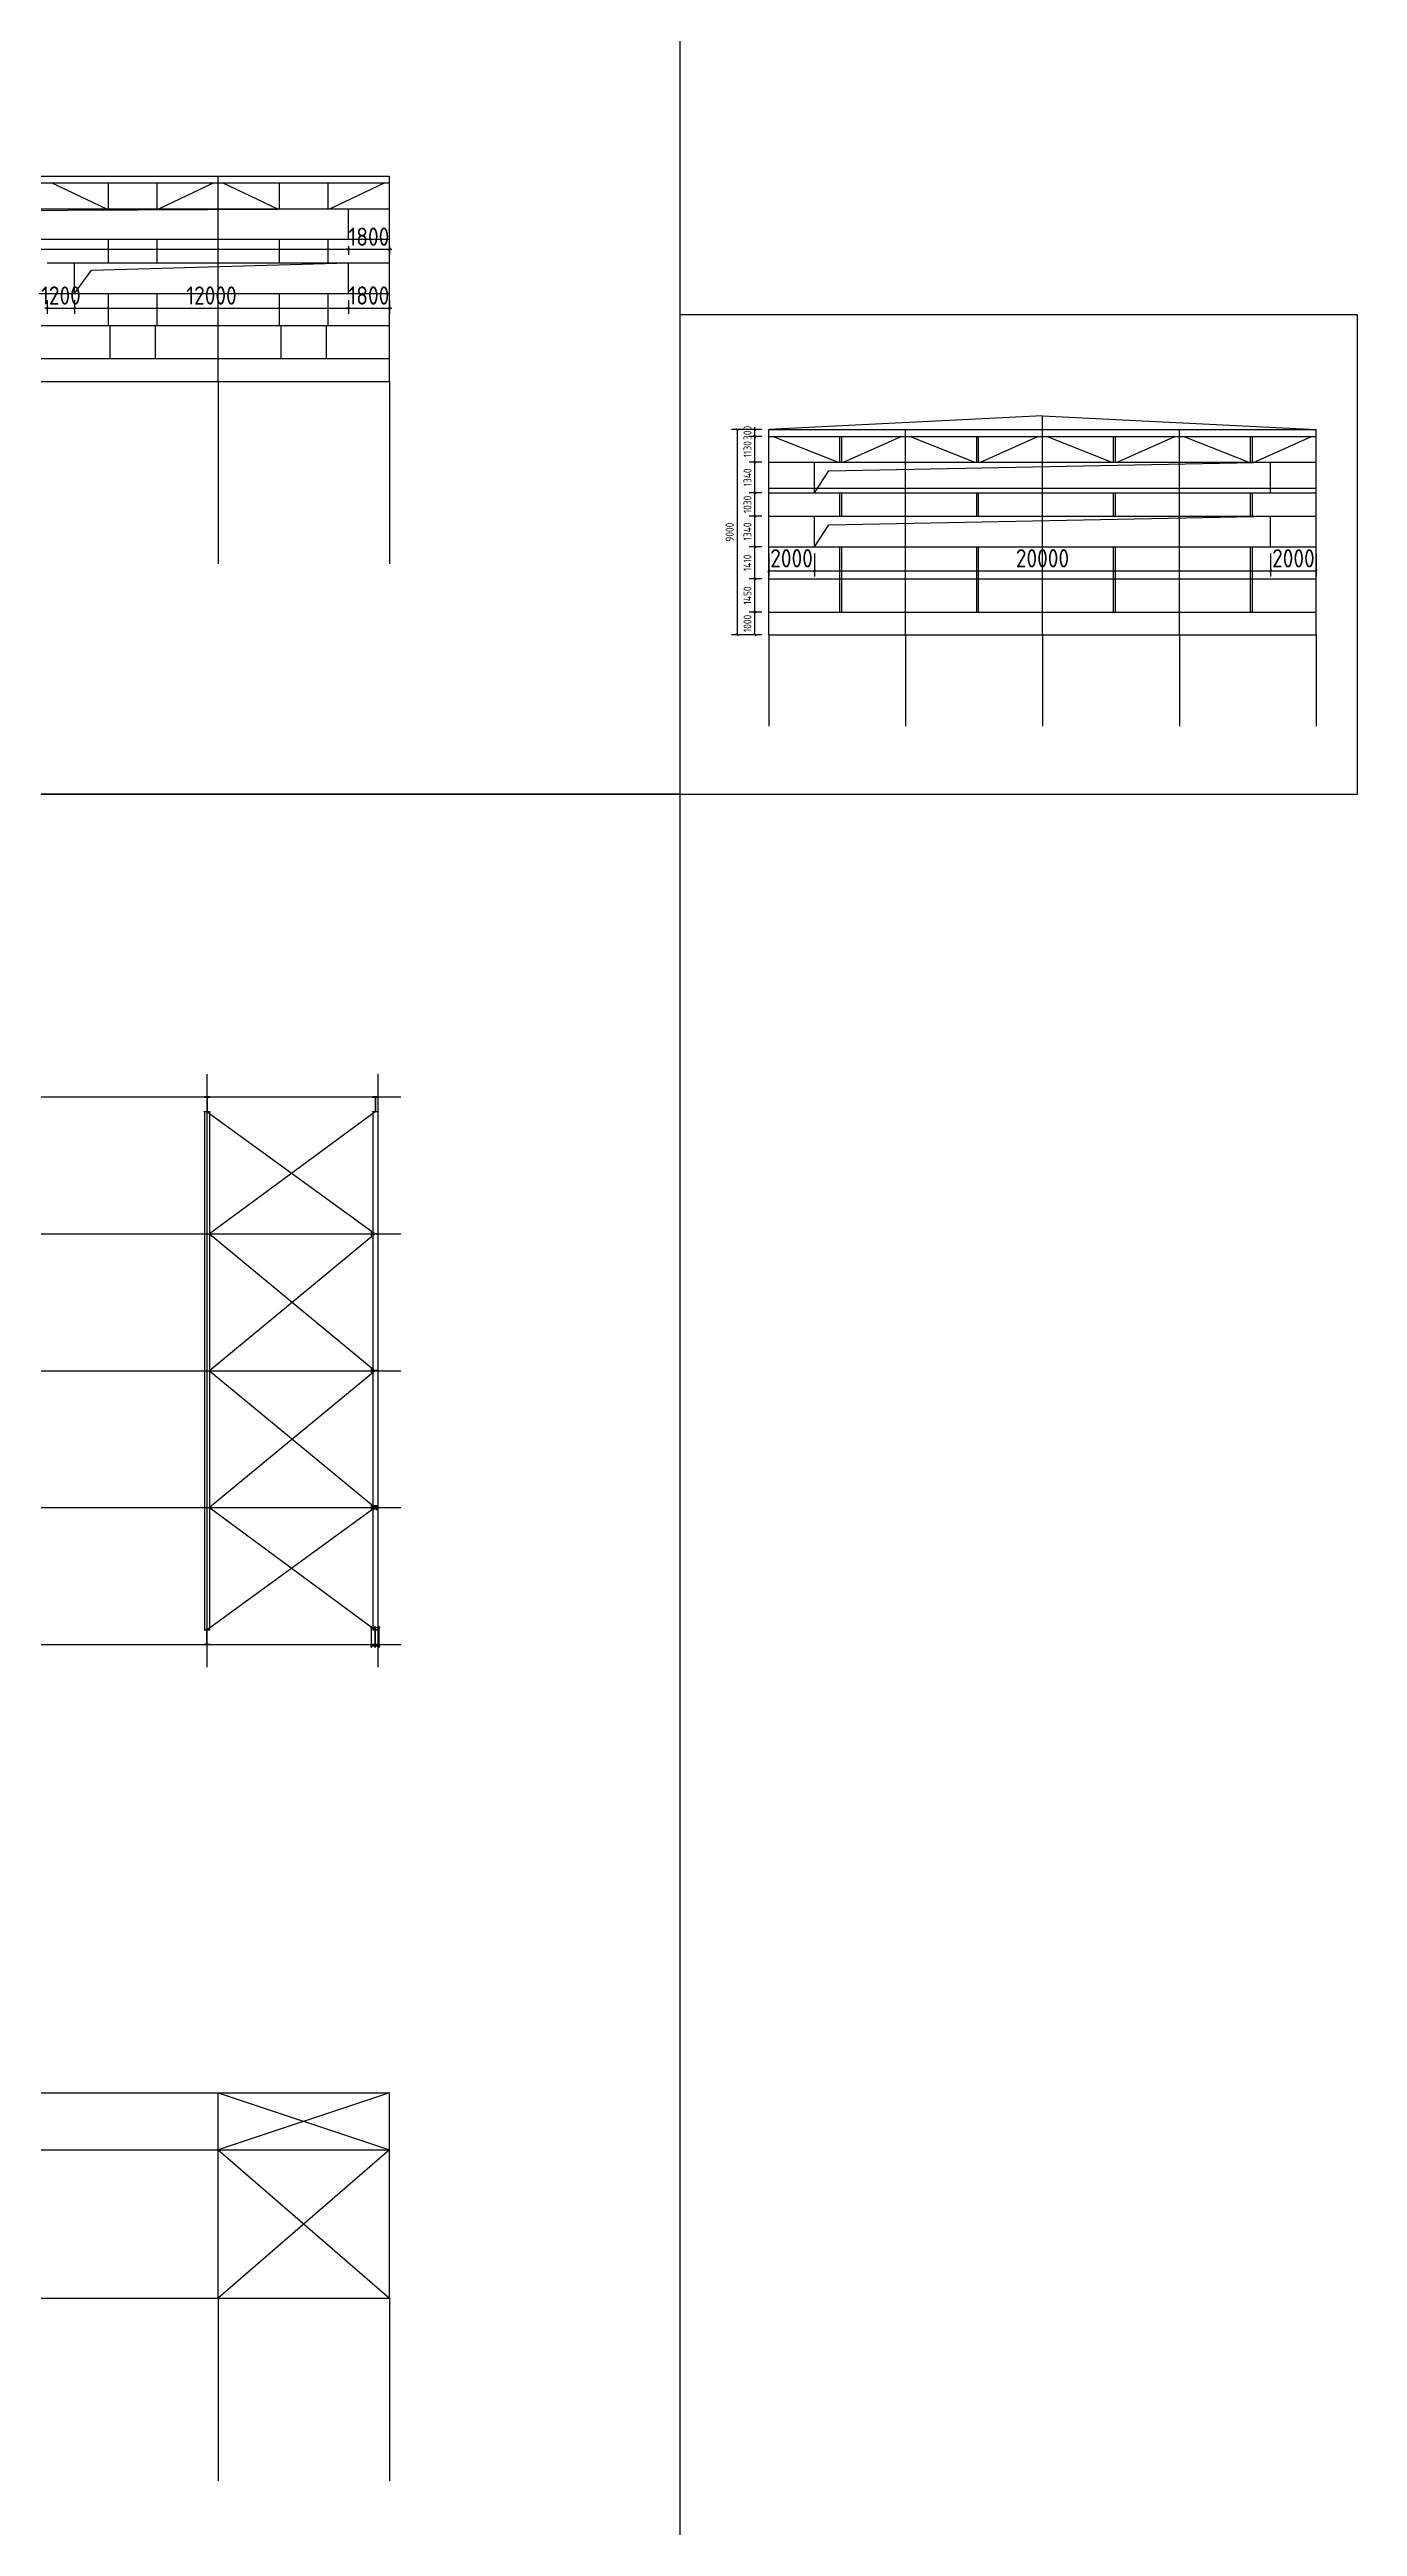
# Model space of a CAD drawing. Extents: x 411778 to 673094, y -11605 to 324395.
# Drawn here: x 615756 to 673094, y 80470 to 189023 of the extents above; entities that cross this region are included whole.
import ezdxf

# ---------------------------------------------------------------- set-up
doc = ezdxf.new("R2010")
doc.units = 0
doc.header["$LTSCALE"] = 1000
doc.header["$MEASUREMENT"] = 0
doc.layers.add('AXIS', color=3, linetype='Continuous')
doc.layers.add('DOTE', color=1, linetype='Continuous')
doc.styles.get("Standard").update_dxf_attribs({"font": 'gbenor.shx', "bigfont": 'gbcbig.shx'})
doc.dimstyles.get("Standard").update_dxf_attribs({"dimscale": 100, "dimtxt": 3.5, "dimasz": 1, "dimexe": 2.5, "dimexo": 3, "dimgap": 1.5, "dimtad": 1, "dimdec": 0, "dimzin": 0, "dimdsep": 46, "dimtxsty": 'Standard', "dimblk": 'ARCHTICK', "dimcen": 0.09, "dimadec": 0, "dimazin": 0, "dimtfac": 1, "dimtdec": 0, "dimtix": 1, "dimtmove": 2, "dimatfit": 3, "dimfxl": 1, "dimtolj": 1, "dimtzin": 0, "dimarcsym": 0})

# ---------------------------------------------------------------- blocks, each defined once
blk = doc.blocks.new('_ArchTick')
at = {"color": 0, "linetype": 'ByBlock', "const_width": 0.4}
blk.add_lwpolyline([(-0.5, -0.5), (0.5, 0.5)], dxfattribs=at)
blk = doc.blocks.new('*D161')
at = {"color": 3, "lineweight": -2}
for p, q in [((646984.5, 164371), (646428.5, 164371)), ((646678.5, 163371), (646678.5, 164371)), ((646984.5, 163371), (646428.5, 163371))]:
    blk.add_line(p, q, dxfattribs=at)
at = {"layer": 'Defpoints', "color": 0}
for p in [(646678.5, 164371), (647284.5, 164371), (647284.5, 163371)]:
    blk.add_point(p, dxfattribs=at)
at = {"color": 3, "lineweight": -2, "xscale": 100, "yscale": 100, "zscale": 100}
for p, rotation in [((646678.5, 164371), 90), ((646678.5, 163371), 270)]:
    blk.add_blockref('_ArchTick', p, dxfattribs=dict(at, rotation=rotation))
at = {"color": 0, "insert": (646353.5, 163871), "char_height": 350, "attachment_point": 5, "rotation": 90}
blk.add_mtext('\\A1;1000', dxfattribs=at)
blk = doc.blocks.new('*D162')
at = {"color": 3, "lineweight": -2}
for p, q in [((646984.5, 165821), (646428.5, 165821)), ((646678.5, 164371), (646678.5, 165821)), ((646984.5, 164371), (646428.5, 164371))]:
    blk.add_line(p, q, dxfattribs=at)
at = {"layer": 'Defpoints', "color": 0}
for p in [(646678.5, 165821), (647284.5, 165821), (647284.5, 164371)]:
    blk.add_point(p, dxfattribs=at)
at = {"color": 3, "lineweight": -2, "xscale": 100, "yscale": 100, "zscale": 100}
for p, rotation in [((646678.5, 165821), 90), ((646678.5, 164371), 270)]:
    blk.add_blockref('_ArchTick', p, dxfattribs=dict(at, rotation=rotation))
at = {"color": 0, "insert": (646353.5, 165096), "char_height": 350, "attachment_point": 5, "rotation": 90}
blk.add_mtext('\\A1;1450', dxfattribs=at)
blk = doc.blocks.new('*D163')
at = {"color": 3, "lineweight": -2}
for p, q in [((646984.5, 167231), (646428.5, 167231)), ((646678.5, 165821), (646678.5, 167231)), ((646984.5, 165821), (646428.5, 165821))]:
    blk.add_line(p, q, dxfattribs=at)
at = {"layer": 'Defpoints', "color": 0}
for p in [(646678.5, 167231), (647284.5, 167231), (647284.5, 165821)]:
    blk.add_point(p, dxfattribs=at)
at = {"color": 3, "lineweight": -2, "xscale": 100, "yscale": 100, "zscale": 100}
for p, rotation in [((646678.5, 167231), 90), ((646678.5, 165821), 270)]:
    blk.add_blockref('_ArchTick', p, dxfattribs=dict(at, rotation=rotation))
at = {"color": 0, "insert": (646353.5, 166526), "char_height": 350, "attachment_point": 5, "rotation": 90}
blk.add_mtext('\\A1;1410', dxfattribs=at)
blk = doc.blocks.new('*D164')
at = {"color": 3, "lineweight": -2}
for p, q in [((646984.5, 168571), (646428.5, 168571)), ((646678.5, 167231), (646678.5, 168571)), ((646984.5, 167231), (646428.5, 167231))]:
    blk.add_line(p, q, dxfattribs=at)
at = {"layer": 'Defpoints', "color": 0}
for p in [(646678.5, 168571), (647284.5, 168571), (647284.5, 167231)]:
    blk.add_point(p, dxfattribs=at)
at = {"color": 3, "lineweight": -2, "xscale": 100, "yscale": 100, "zscale": 100}
for p, rotation in [((646678.5, 168571), 90), ((646678.5, 167231), 270)]:
    blk.add_blockref('_ArchTick', p, dxfattribs=dict(at, rotation=rotation))
at = {"color": 0, "insert": (646353.5, 167901), "char_height": 350, "attachment_point": 5, "rotation": 90}
blk.add_mtext('\\A1;1340', dxfattribs=at)
blk = doc.blocks.new('*D165')
at = {"color": 3, "lineweight": -2}
for p, q in [((646984.5, 169601), (646428.5, 169601)), ((646678.5, 168571), (646678.5, 169601)), ((646984.5, 168571), (646428.5, 168571))]:
    blk.add_line(p, q, dxfattribs=at)
at = {"layer": 'Defpoints', "color": 0}
for p in [(646678.5, 169601), (647284.5, 169601), (647284.5, 168571)]:
    blk.add_point(p, dxfattribs=at)
at = {"color": 3, "lineweight": -2, "xscale": 100, "yscale": 100, "zscale": 100}
for p, rotation in [((646678.5, 169601), 90), ((646678.5, 168571), 270)]:
    blk.add_blockref('_ArchTick', p, dxfattribs=dict(at, rotation=rotation))
at = {"color": 0, "insert": (646353.5, 169086), "char_height": 350, "attachment_point": 5, "rotation": 90}
blk.add_mtext('\\A1;1030', dxfattribs=at)
blk = doc.blocks.new('*D166')
at = {"color": 3, "lineweight": -2}
for p, q in [((646984.5, 170941), (646428.5, 170941)), ((646678.5, 169601), (646678.5, 170941)), ((646984.5, 169601), (646428.5, 169601))]:
    blk.add_line(p, q, dxfattribs=at)
at = {"layer": 'Defpoints', "color": 0}
for p in [(646678.5, 170941), (647284.5, 170941), (647284.5, 169601)]:
    blk.add_point(p, dxfattribs=at)
at = {"color": 3, "lineweight": -2, "xscale": 100, "yscale": 100, "zscale": 100}
for p, rotation in [((646678.5, 170941), 90), ((646678.5, 169601), 270)]:
    blk.add_blockref('_ArchTick', p, dxfattribs=dict(at, rotation=rotation))
at = {"color": 0, "insert": (646353.5, 170271), "char_height": 350, "attachment_point": 5, "rotation": 90}
blk.add_mtext('\\A1;1340', dxfattribs=at)
blk = doc.blocks.new('*D167')
at = {"color": 3, "lineweight": -2}
for p, q in [((646984.5, 172071), (646428.5, 172071)), ((646678.5, 170941), (646678.5, 172071)), ((646984.5, 170941), (646428.5, 170941))]:
    blk.add_line(p, q, dxfattribs=at)
at = {"layer": 'Defpoints', "color": 0}
for p in [(646678.5, 172071), (647284.5, 172071), (647284.5, 170941)]:
    blk.add_point(p, dxfattribs=at)
at = {"color": 3, "lineweight": -2, "xscale": 100, "yscale": 100, "zscale": 100}
for p, rotation in [((646678.5, 172071), 90), ((646678.5, 170941), 270)]:
    blk.add_blockref('_ArchTick', p, dxfattribs=dict(at, rotation=rotation))
at = {"color": 0, "insert": (646353.5, 171506), "char_height": 350, "attachment_point": 5, "rotation": 90}
blk.add_mtext('\\A1;1130', dxfattribs=at)
blk = doc.blocks.new('*D168')
at = {"color": 3, "lineweight": -2}
for p, q in [((646984.5, 172371), (646428.5, 172371)), ((646984.5, 172071), (646428.5, 172071)), ((646678.5, 172371), (646678.5, 172471)), ((646678.5, 172071), (646678.5, 172371)), ((646678.5, 172071), (646678.5, 171971))]:
    blk.add_line(p, q, dxfattribs=at)
at = {"layer": 'Defpoints', "color": 0}
for p in [(646678.5, 172371), (647284.5, 172371), (647284.5, 172071)]:
    blk.add_point(p, dxfattribs=at)
at = {"color": 3, "lineweight": -2, "xscale": 100, "yscale": 100, "zscale": 100}
for p, rotation in [((646678.5, 172371), 270), ((646678.5, 172071), 90)]:
    blk.add_blockref('_ArchTick', p, dxfattribs=dict(at, rotation=rotation))
at = {"color": 0, "insert": (646353.5, 172221), "char_height": 350, "attachment_point": 5, "rotation": 90}
blk.add_mtext('\\A1;300', dxfattribs=at)
blk = doc.blocks.new('*D169')
at = {"color": 3, "lineweight": -2}
for p, q in [((646984.5, 172371), (645647.5, 172371)), ((645897.5, 172371), (645897.5, 163371)), ((646984.5, 163371), (645647.5, 163371))]:
    blk.add_line(p, q, dxfattribs=at)
at = {"layer": 'Defpoints', "color": 0}
for p in [(647284.5, 172371), (645897.5, 163371), (647284.5, 163371)]:
    blk.add_point(p, dxfattribs=at)
at = {"color": 3, "lineweight": -2, "xscale": 100, "yscale": 100, "zscale": 100}
for p, rotation in [((645897.5, 172371), 90), ((645897.5, 163371), 270)]:
    blk.add_blockref('_ArchTick', p, dxfattribs=dict(at, rotation=rotation))
at = {"color": 0, "insert": (645572.5, 167871), "char_height": 350, "attachment_point": 5, "rotation": 90}
blk.add_mtext('\\A1;9000', dxfattribs=at)
blk = doc.blocks.new('*D171')
at = {"color": 3, "lineweight": -2}
for p, q in [((542456.5, 180406.5), (542456.5, 180021.5)), ((542456.5, 180271.5), (628856.5, 180271.5)), ((628856.5, 180406.5), (628856.5, 180021.5))]:
    blk.add_line(p, q, dxfattribs=at)
at = {"layer": 'Defpoints', "color": 0}
for p in [(542456.5, 180706.5), (628856.5, 180706.5), (628856.5, 180271.5)]:
    blk.add_point(p, dxfattribs=at)
at = {"color": 3, "lineweight": -2, "xscale": 100, "yscale": 100, "zscale": 100, "rotation": 180}
blk.add_blockref('_ArchTick', (542456.5, 180271.5), dxfattribs=at)
at = {"color": 3, "lineweight": -2, "xscale": 100, "yscale": 100, "zscale": 100}
blk.add_blockref('_ArchTick', (628856.5, 180271.5), dxfattribs=at)
at = {"color": 0, "insert": (585656.5, 180821.5), "char_height": 800, "attachment_point": 5}
blk.add_mtext('\\A1;86400', dxfattribs=at)
blk = doc.blocks.new('*D173')
at = {"color": 3, "lineweight": -2}
for p, q in [((616856.5, 178036.5), (616856.5, 177443.5)), ((628856.5, 178036.5), (628856.5, 177443.5)), ((616856.5, 177693.5), (628856.5, 177693.5))]:
    blk.add_line(p, q, dxfattribs=at)
at = {"layer": 'Defpoints', "color": 0}
for p in [(616856.5, 178336.5), (628856.5, 178336.5), (628856.5, 177693.5)]:
    blk.add_point(p, dxfattribs=at)
at = {"color": 3, "lineweight": -2, "xscale": 100, "yscale": 100, "zscale": 100, "rotation": 180}
blk.add_blockref('_ArchTick', (616856.5, 177693.5), dxfattribs=at)
at = {"color": 3, "lineweight": -2, "xscale": 100, "yscale": 100, "zscale": 100}
blk.add_blockref('_ArchTick', (628856.5, 177693.5), dxfattribs=at)
at = {"color": 0, "insert": (622856.5, 178243.5), "char_height": 800, "attachment_point": 5}
blk.add_mtext('\\A1;12000', dxfattribs=at)
blk = doc.blocks.new('*D2204')
at = {"color": 3, "lineweight": -2}
for p, q in [((649284.5, 166931), (649284.5, 165927)), ((649284.5, 166177), (669284.5, 166177)), ((669284.5, 166931), (669284.5, 165927))]:
    blk.add_line(p, q, dxfattribs=at)
at = {"layer": 'Defpoints', "color": 0}
for p in [(649284.5, 167231), (669284.5, 167231), (669284.5, 166177)]:
    blk.add_point(p, dxfattribs=at)
at = {"color": 3, "lineweight": -2, "xscale": 100, "yscale": 100, "zscale": 100, "rotation": 180}
blk.add_blockref('_ArchTick', (649284.5, 166177), dxfattribs=at)
at = {"color": 3, "lineweight": -2, "xscale": 100, "yscale": 100, "zscale": 100}
blk.add_blockref('_ArchTick', (669284.5, 166177), dxfattribs=at)
at = {"color": 0, "insert": (659284.5, 166727), "char_height": 800, "attachment_point": 5}
blk.add_mtext('\\A1;20000', dxfattribs=at)
blk = doc.blocks.new('*D3445')
at = {"color": 3, "lineweight": -2}
for p, q in [((647284.5, 166931), (647284.5, 165927)), ((647284.5, 166177), (649284.5, 166177)), ((649284.5, 166931), (649284.5, 165927))]:
    blk.add_line(p, q, dxfattribs=at)
at = {"layer": 'Defpoints', "color": 0}
for p in [(647284.5, 167231), (649284.5, 167231), (649284.5, 166177)]:
    blk.add_point(p, dxfattribs=at)
at = {"color": 3, "lineweight": -2, "xscale": 100, "yscale": 100, "zscale": 100, "rotation": 180}
blk.add_blockref('_ArchTick', (647284.5, 166177), dxfattribs=at)
at = {"color": 3, "lineweight": -2, "xscale": 100, "yscale": 100, "zscale": 100}
blk.add_blockref('_ArchTick', (649284.5, 166177), dxfattribs=at)
at = {"color": 0, "insert": (648284.5, 166727), "char_height": 800, "attachment_point": 5}
blk.add_mtext('\\A1;2000', dxfattribs=at)
blk = doc.blocks.new('*D3446')
at = {"color": 3, "lineweight": -2}
for p, q in [((669284.5, 166931), (669284.5, 165927)), ((669284.5, 166177), (671284.5, 166177)), ((671284.5, 166931), (671284.5, 165927))]:
    blk.add_line(p, q, dxfattribs=at)
at = {"layer": 'Defpoints', "color": 0}
for p in [(669284.5, 167231), (671284.5, 167231), (671284.5, 166177)]:
    blk.add_point(p, dxfattribs=at)
at = {"color": 3, "lineweight": -2, "xscale": 100, "yscale": 100, "zscale": 100, "rotation": 180}
blk.add_blockref('_ArchTick', (669284.5, 166177), dxfattribs=at)
at = {"color": 3, "lineweight": -2, "xscale": 100, "yscale": 100, "zscale": 100}
blk.add_blockref('_ArchTick', (671284.5, 166177), dxfattribs=at)
at = {"color": 0, "insert": (670284.5, 166727), "char_height": 800, "attachment_point": 5}
blk.add_mtext('\\A1;2000', dxfattribs=at)
blk = doc.blocks.new('*D3448')
at = {"color": 3, "lineweight": -2}
for p, q in [((628856.5, 180271.5), (628756.5, 180271.5)), ((628856.5, 180406.5), (628856.5, 180021.5)), ((628856.5, 180271.5), (630656.5, 180271.5)), ((630656.5, 180406.5), (630656.5, 180021.5)), ((630656.5, 180271.5), (630756.5, 180271.5))]:
    blk.add_line(p, q, dxfattribs=at)
at = {"layer": 'Defpoints', "color": 0}
for p in [(628856.5, 180706.5), (630656.5, 180706.5), (630656.5, 180271.5)]:
    blk.add_point(p, dxfattribs=at)
at = {"color": 3, "lineweight": -2, "xscale": 100, "yscale": 100, "zscale": 100}
blk.add_blockref('_ArchTick', (628856.5, 180271.5), dxfattribs=at)
at = {"color": 3, "lineweight": -2, "xscale": 100, "yscale": 100, "zscale": 100, "rotation": 180}
blk.add_blockref('_ArchTick', (630656.5, 180271.5), dxfattribs=at)
at = {"color": 0, "insert": (629756.5, 180821.5), "char_height": 800, "attachment_point": 5}
blk.add_mtext('\\A1;1800', dxfattribs=at)
blk = doc.blocks.new('*D3449')
at = {"color": 3, "lineweight": -2}
for p, q in [((628856.5, 178036.5), (628856.5, 177443.5)), ((630656.5, 178036.5), (630656.5, 177443.5)), ((628856.5, 177693.5), (628756.5, 177693.5)), ((628856.5, 177693.5), (630656.5, 177693.5)), ((630656.5, 177693.5), (630756.5, 177693.5))]:
    blk.add_line(p, q, dxfattribs=at)
at = {"layer": 'Defpoints', "color": 0}
for p in [(628856.5, 178336.5), (630656.5, 178336.5), (630656.5, 177693.5)]:
    blk.add_point(p, dxfattribs=at)
at = {"color": 3, "lineweight": -2, "xscale": 100, "yscale": 100, "zscale": 100}
blk.add_blockref('_ArchTick', (628856.5, 177693.5), dxfattribs=at)
at = {"color": 3, "lineweight": -2, "xscale": 100, "yscale": 100, "zscale": 100, "rotation": 180}
blk.add_blockref('_ArchTick', (630656.5, 177693.5), dxfattribs=at)
at = {"color": 0, "insert": (629756.5, 178243.5), "char_height": 800, "attachment_point": 5}
blk.add_mtext('\\A1;1800', dxfattribs=at)
blk = doc.blocks.new('*D3454')
at = {"color": 3, "lineweight": -2}
for p, q in [((615656.5, 178036.5), (615656.5, 177443.5)), ((616856.5, 178036.5), (616856.5, 177443.5)), ((615656.5, 177693.5), (615556.5, 177693.5)), ((615656.5, 177693.5), (616856.5, 177693.5)), ((616856.5, 177693.5), (616956.5, 177693.5))]:
    blk.add_line(p, q, dxfattribs=at)
at = {"layer": 'Defpoints', "color": 0}
for p in [(615656.5, 178336.5), (616856.5, 178336.5), (616856.5, 177693.5)]:
    blk.add_point(p, dxfattribs=at)
at = {"color": 3, "lineweight": -2, "xscale": 100, "yscale": 100, "zscale": 100}
blk.add_blockref('_ArchTick', (615656.5, 177693.5), dxfattribs=at)
at = {"color": 3, "lineweight": -2, "xscale": 100, "yscale": 100, "zscale": 100, "rotation": 180}
blk.add_blockref('_ArchTick', (616856.5, 177693.5), dxfattribs=at)
at = {"color": 0, "insert": (616256.5, 178243.5), "char_height": 800, "attachment_point": 5}
blk.add_mtext('\\A1;1200', dxfattribs=at)

msp = doc.modelspace()

# ---------------------------------------------------------------- linework, layer by layer
for p, q in [((540656.5, 183476.5), (630656.5, 183476.5)), ((540656.5, 183176.5), (630656.5, 183176.5)), ((540656.5, 182046.5), (630656.5, 182046.5)), ((542907, 181605), (628856.5, 182046.5)), ((540656.5, 180706.5), (630656.5, 180706.5)), ((615656.5, 179676.5), (630656.5, 179676.5)), ((616856.5, 178336.5), (617589.5, 179347.5)), ((617589.5, 179347.5), (628856.5, 179676.5)), ((614006.5, 178336.5), (630656.5, 178336.5)), ((614006.5, 176926.5), (630656.5, 176926.5)), ((614006.5, 175476.5), (630656.5, 175476.5)), ((540656.5, 174476.5), (630656.5, 174476.5)), ((659284.5, 172971), (647284.5, 172371)), ((659284.5, 172971), (671284.5, 172371)), ((647284.5, 172371), (671284.5, 172371)), ((647284.5, 172071), (671284.5, 172071)), ((647284.5, 170941), (671284.5, 170941)), ((649284.5, 169601), (649923, 170560)), ((649923, 170560), (669284.5, 170941)), ((647284.5, 169801), (671284.5, 169801)), ((647284.5, 169601), (671284.5, 169601)), ((647284.5, 168571), (671284.5, 168571)), ((649923, 168190), (669284.5, 168571)), ((647284.5, 167231), (671284.5, 167231)), ((649284.5, 167231), (649923, 168190)), ((647284.5, 165821), (671284.5, 165821)), ((647284.5, 164371), (671284.5, 164371)), ((647284.5, 163371), (671284.5, 163371)), ((622662.5, 142472.5), (630037.5, 137122.5)), ((630037.5, 142472.5), (622772.5, 137122.5)), ((622772.5, 137122.5), (630037.5, 131122.5)), ((630037.5, 137122.5), (622772.5, 131122.5)), ((630037.5, 131122.5), (622772.5, 125122.5)), ((622772.5, 131122.5), (630037.5, 125122.5)), ((630037.5, 125122.5), (622662.5, 119772.5)), ((622772.5, 125122.5), (630037.5, 119772.5)), ((630152.5, 125197.5), (629872.5, 125197.5)), ((630152.5, 125047.5), (629872.5, 125047.5)), ((630012.5, 125197.5), (630012.5, 125047.5)), ((630242.5, 119852.5), (629832.5, 119852.5)), ((629867.5, 118972.5), (629867.5, 119922.5)), ((630037.5, 119772.5), (630037.5, 119922.5)), ((630207.5, 118972.5), (630207.5, 119922.5)), ((630242.5, 119042.5), (629832.5, 119042.5)), ((630037.5, 118972.5), (630037.5, 119122.5)), ((540656.5, 99476.5), (630656.5, 99476.5)), ((630656.5, 99476.5), (623156.5, 96976.5)), ((623156.5, 99476.5), (630656.5, 96976.5)), ((540656.5, 96976.5), (630656.5, 96976.5)), ((623156.5, 96976.5), (630656.5, 90476.5)), ((630656.5, 96976.5), (623156.5, 90476.5)), ((540656.5, 90476.5), (630656.5, 90476.5))]:
    msp.add_line(p, q)
at = {"color": 2}
for p, q in [((615856.5, 183176.5), (618256.5, 182046.5)), ((622956.5, 183176.5), (620556.5, 182046.5)), ((623356.5, 183176.5), (625756.5, 182046.5)), ((630456.5, 183176.5), (628056.5, 182046.5)), ((647484.5, 172071), (650324.5, 170941)), ((650564.5, 170941), (653084.5, 172071)), ((653484.5, 172071), (656324.5, 170941)), ((656564.5, 170941), (659084.5, 172071)), ((659484.5, 172071), (662324.5, 170941)), ((662564.5, 170941), (665084.5, 172071)), ((665484.5, 172071), (668324.5, 170941)), ((668564.5, 170941), (671084.5, 172071)), ((629937.5, 125230.5), (629937.5, 125014.5)), ((630087.5, 125230.5), (630087.5, 125014.5))]:
    msp.add_line(p, q, dxfattribs=at)
at = {"color": 4}
for p, q in [((622787.5, 143122.5), (622537.5, 143122.5)), ((622537.5, 143122.5), (622537.5, 143112.5)), ((622537.5, 143112.5), (622787.5, 143112.5)), ((622537.5, 142472.5), (622537.5, 142482.5)), ((622537.5, 142482.5), (622787.5, 142482.5)), ((622787.5, 142472.5), (622537.5, 142472.5)), ((622552.5, 142472.5), (622552.5, 119772.5)), ((622659.5, 143112.5), (622659.5, 142482.5)), ((622665.5, 143112.5), (622665.5, 142482.5)), ((622772.5, 142472.5), (622772.5, 119772.5)), ((622787.5, 143112.5), (622787.5, 143122.5)), ((622787.5, 142482.5), (622787.5, 142472.5)), ((630162.5, 143122.5), (629912.5, 143122.5)), ((629912.5, 143122.5), (629912.5, 143112.5)), ((629912.5, 143112.5), (630162.5, 143112.5)), ((629912.5, 142472.5), (629912.5, 142482.5)), ((629912.5, 142482.5), (630162.5, 142482.5)), ((630162.5, 142472.5), (629912.5, 142472.5)), ((629927.5, 142472.5), (629927.5, 119772.5)), ((630034.5, 143112.5), (630034.5, 142482.5)), ((630040.5, 143112.5), (630040.5, 142482.5)), ((630147.5, 142472.5), (630147.5, 119772.5)), ((630162.5, 143112.5), (630162.5, 143122.5)), ((630162.5, 142482.5), (630162.5, 142472.5)), ((629862.5, 137222.5), (629862.5, 137022.5)), ((629872.5, 137222.5), (629862.5, 137222.5)), ((629862.5, 137022.5), (629872.5, 137022.5)), ((629872.5, 137022.5), (629872.5, 137222.5)), ((630152.5, 137125.5), (629872.5, 137125.5)), ((630152.5, 137119.5), (629872.5, 137119.5)), ((630162.5, 137222.5), (630152.5, 137222.5)), ((630152.5, 137222.5), (630152.5, 137022.5)), ((630152.5, 137022.5), (630162.5, 137022.5)), ((630162.5, 137022.5), (630162.5, 137222.5)), ((629862.5, 131222.5), (629862.5, 131022.5)), ((629872.5, 131222.5), (629862.5, 131222.5)), ((629862.5, 131022.5), (629872.5, 131022.5)), ((629872.5, 131022.5), (629872.5, 131222.5)), ((630152.5, 131125.5), (629872.5, 131125.5)), ((630152.5, 131119.5), (629872.5, 131119.5)), ((630162.5, 131222.5), (630152.5, 131222.5)), ((630152.5, 131222.5), (630152.5, 131022.5)), ((630152.5, 131022.5), (630162.5, 131022.5)), ((630162.5, 131022.5), (630162.5, 131222.5)), ((629862.5, 125222.5), (629862.5, 125022.5)), ((629872.5, 125222.5), (629862.5, 125222.5)), ((629862.5, 125022.5), (629872.5, 125022.5)), ((629872.5, 125022.5), (629872.5, 125222.5)), ((630152.5, 125125.5), (629872.5, 125125.5)), ((630152.5, 125122.5), (629872.5, 125122.5)), ((630152.5, 125119.5), (629872.5, 125119.5)), ((630162.5, 125222.5), (630152.5, 125222.5)), ((630152.5, 125222.5), (630152.5, 125022.5)), ((630152.5, 125022.5), (630162.5, 125022.5)), ((630162.5, 125022.5), (630162.5, 125222.5)), ((622787.5, 119772.5), (622537.5, 119772.5)), ((622537.5, 119772.5), (622537.5, 119762.5)), ((622537.5, 119762.5), (622787.5, 119762.5)), ((622659.5, 119132.5), (622659.5, 119762.5)), ((622665.5, 119132.5), (622665.5, 119762.5)), ((622787.5, 119762.5), (622787.5, 119772.5)), ((630162.5, 119772.5), (629912.5, 119772.5)), ((629912.5, 119772.5), (629912.5, 119762.5)), ((629912.5, 119762.5), (630162.5, 119762.5)), ((630034.5, 119132.5), (630034.5, 119762.5)), ((630040.5, 119132.5), (630040.5, 119762.5)), ((630162.5, 119762.5), (630162.5, 119772.5)), ((622537.5, 119122.5), (622537.5, 119132.5)), ((622537.5, 119132.5), (622787.5, 119132.5)), ((622787.5, 119122.5), (622537.5, 119122.5)), ((622787.5, 119132.5), (622787.5, 119122.5)), ((629912.5, 119122.5), (629912.5, 119132.5)), ((629912.5, 119132.5), (630162.5, 119132.5)), ((630162.5, 119122.5), (629912.5, 119122.5)), ((630162.5, 119132.5), (630162.5, 119122.5))]:
    msp.add_line(p, q, dxfattribs=at)
at = {"color": 1}
for p, q in [((622662.5, 143112.5), (622662.5, 142482.5)), ((630037.5, 143112.5), (630037.5, 142482.5)), ((622662.5, 119132.5), (622662.5, 119762.5)), ((630037.5, 119132.5), (630037.5, 119762.5))]:
    msp.add_line(p, q, dxfattribs=at)
for points in [[(524593.5, 240395), (643393.5, 240395), (643393.5, 156395), (524593.5, 156395)], [(643393.5, 156395), (673093.5, 156395), (673093.5, 177395), (643393.5, 177395)], [(524593.5, 156395), (643393.5, 156395), (643393.5, 72395), (524593.5, 72395)]]:
    msp.add_lwpolyline(points, close=True)
at = {"color": 2}
for centre, radius in [((629937.5, 125197.5), 13), ((629937.5, 125047.5), 13), ((630087.5, 125197.5), 13), ((630087.5, 125047.5), 13), ((629867.5, 119852.5), 19), ((630037.5, 119852.5), 19), ((630207.5, 119852.5), 19), ((629867.5, 119042.5), 19), ((630037.5, 119042.5), 19), ((630207.5, 119042.5), 19)]:
    msp.add_circle(centre, radius, dxfattribs=at)
at = {"layer": 'AXIS'}
for p, q in [((623156.5, 174476.5), (623156.5, 166476.5)), ((630656.5, 174476.5), (630656.5, 166476.5)), ((647284.5, 163371), (647284.5, 159371)), ((653284.5, 163371), (653284.5, 159371)), ((659284.5, 163371), (659284.5, 159371)), ((665284.5, 163371), (665284.5, 159371)), ((671284.5, 163371), (671284.5, 159371)), ((623156.5, 90476.5), (623156.5, 82476.5)), ((630656.5, 90476.5), (630656.5, 82476.5))]:
    msp.add_line(p, q, dxfattribs=at)
at = {"layer": 'DOTE'}
for p, q in [((623156.5, 174476.5), (623156.5, 183476.5)), ((630656.5, 174476.5), (630656.5, 183476.5)), ((659284.5, 163371), (659284.5, 172971)), ((647284.5, 163371), (647284.5, 172371)), ((653284.5, 163371), (653284.5, 172371)), ((665284.5, 163371), (665284.5, 172371)), ((671284.5, 163371), (671284.5, 172371)), ((622662.5, 118122.5), (622662.5, 144122.5)), ((630162.5, 118122.5), (630162.5, 144122.5)), ((539162.5, 143122.5), (631162.5, 143122.5)), ((539162.5, 137122.5), (631162.5, 137122.5)), ((539162.5, 131122.5), (631162.5, 131122.5)), ((539162.5, 125122.5), (631162.5, 125122.5)), ((539162.5, 119122.5), (631162.5, 119122.5)), ((623156.5, 90476.5), (623156.5, 99476.5)), ((630656.5, 90476.5), (630656.5, 99476.5))]:
    msp.add_line(p, q, dxfattribs=at)
at = {"layer": 'DOTE', "color": 2}
for p, q in [((618336.5, 182046.5), (618336.5, 183176.5)), ((620476.5, 182046.5), (620476.5, 183176.5)), ((625836.5, 182046.5), (625836.5, 183176.5)), ((627976.5, 182046.5), (627976.5, 183176.5)), ((618336.5, 179676.5), (618336.5, 180706.5)), ((620476.5, 179676.5), (620476.5, 180706.5)), ((625836.5, 179676.5), (625836.5, 180706.5)), ((627976.5, 179676.5), (627976.5, 180706.5)), ((618336.5, 176926.5), (618336.5, 178336.5)), ((620476.5, 176926.5), (620476.5, 178336.5)), ((625836.5, 176926.5), (625836.5, 178336.5)), ((627976.5, 176926.5), (627976.5, 178336.5)), ((618416.5, 175476.5), (618416.5, 176926.5)), ((620396.5, 175476.5), (620396.5, 176926.5)), ((625916.5, 175476.5), (625916.5, 176926.5)), ((627896.5, 175476.5), (627896.5, 176926.5)), ((650404.5, 170941), (650404.5, 172071)), ((650484.5, 170941), (650484.5, 172071)), ((656404.5, 170941), (656404.5, 172071)), ((656484.5, 170941), (656484.5, 172071)), ((662404.5, 170941), (662404.5, 172071)), ((662484.5, 170941), (662484.5, 172071)), ((668404.5, 170941), (668404.5, 172071)), ((668484.5, 170941), (668484.5, 172071)), ((650404.5, 168571), (650404.5, 169601)), ((650484.5, 168571), (650484.5, 169601)), ((656404.5, 168571), (656404.5, 169601)), ((656484.5, 168571), (656484.5, 169601)), ((662404.5, 168571), (662404.5, 169601)), ((662484.5, 168571), (662484.5, 169601)), ((668404.5, 168571), (668404.5, 169601)), ((668484.5, 168571), (668484.5, 169601)), ((650404.5, 164371), (650404.5, 167231)), ((650484.5, 164371), (650484.5, 167231)), ((656404.5, 164371), (656404.5, 167231)), ((656484.5, 164371), (656484.5, 167231)), ((662404.5, 164371), (662404.5, 167231)), ((662484.5, 164371), (662484.5, 167231)), ((668404.5, 164371), (668404.5, 167231)), ((668484.5, 164371), (668484.5, 167231))]:
    msp.add_line(p, q, dxfattribs=at)
at = {"layer": 'DOTE', "color": 0}
for p, q in [((628856.5, 180706.5), (628856.5, 182046.5)), ((616856.5, 178336.5), (616856.5, 179676.5)), ((628856.5, 178336.5), (628856.5, 179676.5)), ((649284.5, 169601), (649284.5, 170941)), ((669284.5, 169601), (669284.5, 170941)), ((649284.5, 167231), (649284.5, 168571)), ((669284.5, 167231), (669284.5, 168571))]:
    msp.add_line(p, q, dxfattribs=at)

# ---------------------------------------------------------------- dimensions: what is measured, and where the dimension line sits
for base, p1, p2, picture, middle in [((628856.5, 180271.5), (542456.5, 180706.5), (628856.5, 180706.5), '*D171', (585656.5, 180821.5)), ((630656.5, 180271.5), (628856.5, 180706.5), (630656.5, 180706.5), '*D3448', (629756.5, 180821.5)), ((616856.5, 177693.5), (615656.5, 178336.5), (616856.5, 178336.5), '*D3454', (616256.5, 178243.5)), ((628856.5, 177693.5), (616856.5, 178336.5), (628856.5, 178336.5), '*D173', (622856.5, 178243.5)), ((630656.5, 177693.5), (628856.5, 178336.5), (630656.5, 178336.5), '*D3449', (629756.5, 178243.5)), ((649284.5, 166177), (647284.5, 167231), (649284.5, 167231), '*D3445', (648284.5, 166727)), ((669284.5, 166177), (649284.5, 167231), (669284.5, 167231), '*D2204', (659284.5, 166727)), ((671284.5, 166177), (669284.5, 167231), (671284.5, 167231), '*D3446', (670284.5, 166727))]:
    dim = msp.add_linear_dim(base=base, p1=p1, p2=p2, dimstyle='Standard', override={"dimtxt": 8, "dimclrd": 3, "dimclre": 3})
    dim.commit()
    dim.dimension.update_dxf_attribs({"geometry": picture, "text_midpoint": middle})
for base, p1, p2, picture, middle in [((646678.5, 172371), (647284.5, 172071), (647284.5, 172371), '*D168', (646353.5, 172221)), ((646678.5, 172071), (647284.5, 170941), (647284.5, 172071), '*D167', (646353.5, 171506)), ((646678.5, 170941), (647284.5, 169601), (647284.5, 170941), '*D166', (646353.5, 170271)), ((646678.5, 169601), (647284.5, 168571), (647284.5, 169601), '*D165', (646353.5, 169086)), ((646678.5, 168571), (647284.5, 167231), (647284.5, 168571), '*D164', (646353.5, 167901)), ((646678.5, 167231), (647284.5, 165821), (647284.5, 167231), '*D163', (646353.5, 166526)), ((646678.5, 165821), (647284.5, 164371), (647284.5, 165821), '*D162', (646353.5, 165096)), ((646678.5, 164371), (647284.5, 163371), (647284.5, 164371), '*D161', (646353.5, 163871))]:
    dim = msp.add_linear_dim(base=base, p1=p1, p2=p2, angle=90, dimstyle='Standard', override={"dimclrd": 3, "dimclre": 3})
    dim.commit()
    dim.dimension.update_dxf_attribs({"geometry": picture, "text_midpoint": middle})
dim = msp.add_aligned_dim(p1=(647284.5, 172371), p2=(647284.5, 163371), distance=-1387, dimstyle='Standard', override={"dimclrd": 3, "dimclre": 3})
dim.commit()
dim.dimension.update_dxf_attribs({"geometry": '*D169', "text_midpoint": (645572.5, 167871)})

doc.saveas('drawing.dxf')
